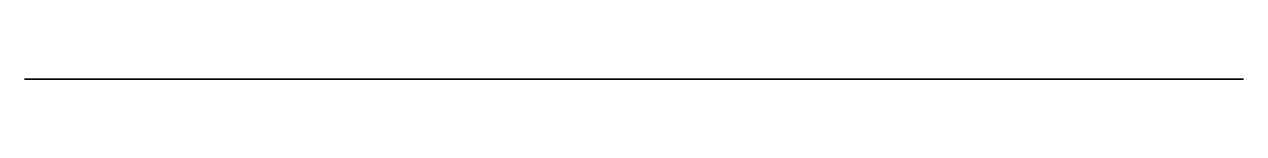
# Model space of a CAD drawing. Header units: millimetres. Extents: x 165.2 to 182.6, y 0 to 0.
import ezdxf

# ---------------------------------------------------------------- set-up
doc = ezdxf.new("R2010")
doc.units = ezdxf.units.MM
doc.layers.get('0').update_dxf_attribs({"color": 173, "true_color": 0x5858e1})

msp = doc.modelspace()

# ---------------------------------------------------------------- linework, layer by layer
at = {"color": 214, "true_color": 0x911cb1}
msp.add_polyline3d([(179.382, 0, -156.047), (179.693, 0, -155.356), (179.964, 0, -154.65), (180.193, 0, -153.932), (180.381, 0, -153.202), (180.528, 0, -152.462), (180.633, 0, -151.715), (180.695, 0, -150.962), (180.714, 0, -150.204), (180.69, 0, -149.447), (180.623, 0, -148.695), (180.514, 0, -147.948), (180.363, 0, -147.209), (180.17, 0, -146.48), (179.936, 0, -145.763), (179.662, 0, -145.059), (179.347, 0, -144.37), (179.099, 0, -143.895), (178.833, 0, -143.437), (178.549, 0, -142.995), (178.246, 0, -142.566), (177.927, 0, -142.149), (177.59, 0, -141.744), (176.868, 0, -140.958), (175.558, 0, -139.733), (174.914, 0, -139.112), (174.611, 0, -138.787), (174.328, 0, -138.448), (174.198, 0, -138.274), (174.073, 0, -138.095), (173.955, 0, -137.912), (173.844, 0, -137.724), (173.74, 0, -137.532), (173.642, 0, -137.337), (173.467, 0, -136.937), (173.319, 0, -136.525), (173.2, 0, -136.104), (173.11, 0, -135.677), (173.049, 0, -135.245), (173.017, 0, -134.8), (173.016, 0, -134.354), (173.045, 0, -133.908), (173.105, 0, -133.463), (173.194, 0, -133.028), (173.312, 0, -132.602), (173.459, 0, -132.186), (173.632, 0, -131.782), (173.833, 0, -131.39), (174.06, 0, -131.012), (174.312, 0, -130.649), (174.59, 0, -130.303), (174.59, 0, -128.579), (174.951, 0, -128.572), (175.309, 0, -128.54), (175.661, 0, -128.486), (176.007, 0, -128.408), (176.346, 0, -128.308), (176.676, 0, -128.187), (176.997, 0, -128.045), (177.308, 0, -127.882), (177.608, 0, -127.699), (177.895, 0, -127.497), (178.17, 0, -127.276), (178.429, 0, -127.037), (178.674, 0, -126.78), (178.902, 0, -126.506), (179.113, 0, -126.216), (179.306, 0, -125.91), (179.477, 0, -125.592), (179.626, 0, -125.265), (179.752, 0, -124.932), (179.855, 0, -124.593), (179.935, 0, -124.249), (179.992, 0, -123.901), (180.026, 0, -123.552), (180.038, 0, -123.201), (180.026, 0, -122.85), (179.992, 0, -122.5), (179.935, 0, -122.153), (179.855, 0, -121.809), (179.752, 0, -121.47), (179.626, 0, -121.136), (179.477, 0, -120.81), (179.306, 0, -120.491), (179.113, 0, -120.185), (178.902, 0, -119.895), (178.674, 0, -119.621), (178.429, 0, -119.365), (178.17, 0, -119.126), (177.895, 0, -118.905), (177.608, 0, -118.703), (177.308, 0, -118.52), (176.997, 0, -118.357), (176.676, 0, -118.215), (176.346, 0, -118.093), (176.007, 0, -117.993), (175.661, 0, -117.916), (175.309, 0, -117.861), (174.951, 0, -117.83), (174.59, 0, -117.822), (174.59, 0, -116.386), (168.734, 0, -110.424), (165.174, 0, -110.424), (165.174, 0, -213.173), (182.58, 0, -213.173), (182.58, 0, -163.857), (179.382, 0, -160.942), (179.496, 0, -160.883), (179.607, 0, -160.819), (179.714, 0, -160.751), (179.817, 0, -160.678), (179.917, 0, -160.6), (180.013, 0, -160.518), (180.105, 0, -160.431), (180.193, 0, -160.341), (180.276, 0, -160.246), (180.355, 0, -160.148), (180.43, 0, -160.046), (180.499, 0, -159.94), (180.564, 0, -159.831), (180.624, 0, -159.719), (180.679, 0, -159.604), (180.728, 0, -159.486), (180.772, 0, -159.365), (180.81, 0, -159.244), (180.842, 0, -159.121), (180.868, 0, -158.997), (180.889, 0, -158.872), (180.903, 0, -158.746), (180.912, 0, -158.62), (180.915, 0, -158.494), (180.912, 0, -158.368), (180.903, 0, -158.242), (180.889, 0, -158.117), (180.868, 0, -157.992), (180.842, 0, -157.868), (180.81, 0, -157.745), (180.772, 0, -157.623), (180.728, 0, -157.503), (180.679, 0, -157.385), (180.624, 0, -157.27), (180.564, 0, -157.158), (180.499, 0, -157.049), (180.43, 0, -156.943), (180.355, 0, -156.841), (180.276, 0, -156.743), (180.193, 0, -156.648), (180.105, 0, -156.557), (180.013, 0, -156.471), (179.917, 0, -156.389), (179.817, 0, -156.311), (179.714, 0, -156.238), (179.607, 0, -156.169), (179.496, 0, -156.106)], close=True, dxfattribs=at)

doc.saveas('drawing.dxf')
